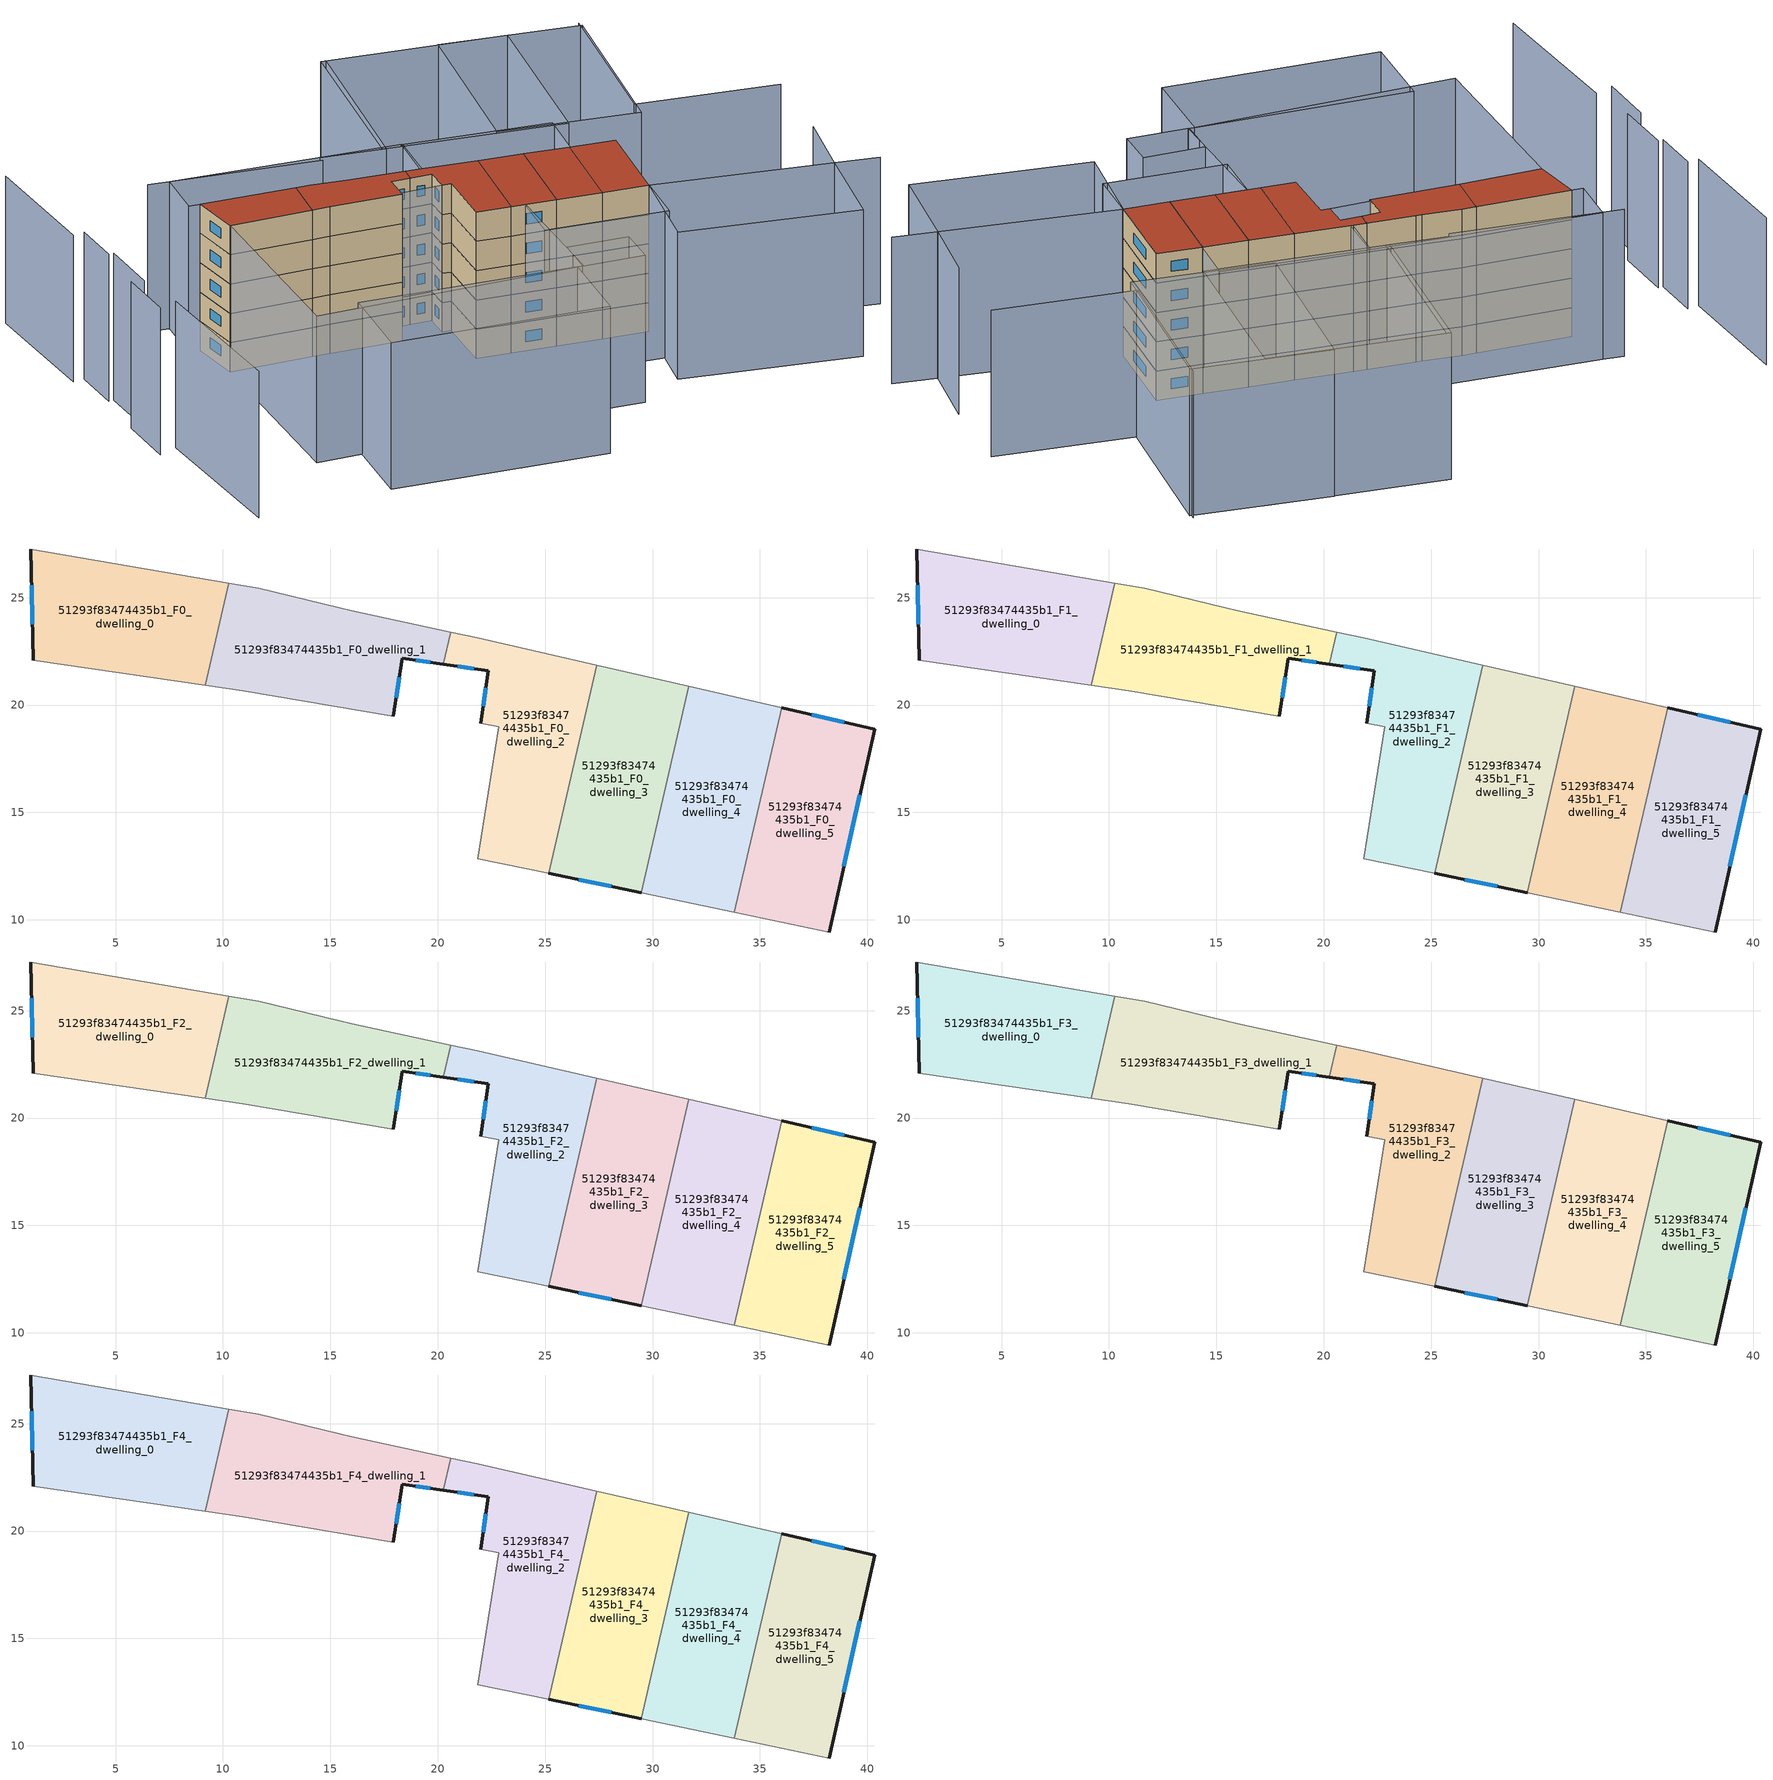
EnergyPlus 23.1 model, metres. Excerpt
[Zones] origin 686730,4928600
51293f83474435b1_F0_dwelling_0
 floor ground (EU_floor_Construction): 10.28,25.68 9.18,20.92 1.16,22.08 1.06,27.26 z0
 wall outside (EU_wall_Construction): 1.06,27.26 1.16,22.08 z0:3
 wall adiabatic (EU_wall_Construction): 1.16,22.08 9.18,20.92 / 10.28,25.68 1.06,27.26 z0:3
 wall to 51293f83474435b1_F0_dwelling_1 (EU_wall_Construction): 9.18,20.92 10.28,25.68 z0:3
 window (EU_Window_Construction): 1.09,25.58 1.13,23.76 z0.97:2.03
51293f83474435b1_F0_dwelling_1
 floor ground (EU_floor_Construction): 20.6,23.4 20.26,21.9 18.36,22.17 17.92,19.47 10.92,20.67 9.18,20.92 10.28,25.68 11.66,25.44 15.41,24.52 15.99,24.39 z0
 wall outside (EU_wall_Construction): 17.92,19.47 18.36,22.17 20.26,21.9 z0:3
 wall adiabatic (EU_wall_Construction): 9.18,20.92 10.92,20.67 17.92,19.47 / 20.6,23.4 15.99,24.39 15.41,24.52 11.66,25.44 10.28,25.68 z0:3
 wall to 51293f83474435b1_F0_dwelling_2 (EU_wall_Construction): 20.26,21.9 20.6,23.4 z0:3
 window (EU_Window_Construction): 18.98,22.09 19.64,21.99 / 18.06,20.35 18.22,21.3 z0.97:2.03
51293f83474435b1_F0_dwelling_2
 floor ground (EU_floor_Construction): 27.4,21.85 25.17,12.16 21.86,12.85 22.85,18.98 22.01,19.15 22.36,21.6 20.26,21.9 20.6,23.4 21.84,23.13 z0
 wall outside (EU_wall_Construction): 20.26,21.9 22.36,21.6 22.01,19.15 z0:3
 wall adiabatic (EU_wall_Construction): 27.4,21.85 21.84,23.13 20.6,23.4 / 22.01,19.15 22.85,18.98 21.86,12.85 25.17,12.16 z0:3
 wall to 51293f83474435b1_F0_dwelling_3 (EU_wall_Construction): 25.17,12.16 27.4,21.85 z0:3
 window (EU_Window_Construction): 22.25,20.81 22.12,19.95 / 20.94,21.81 21.68,21.7 z0.97:2.03
51293f83474435b1_F0_dwelling_3
 floor ground (EU_floor_Construction): 31.69,20.87 29.47,11.26 25.17,12.16 27.4,21.85 z0
 wall outside (EU_wall_Construction): 25.17,12.16 29.47,11.26 z0:3
 wall adiabatic (EU_wall_Construction): 31.69,20.87 27.4,21.85 z0:3
 wall to 51293f83474435b1_F0_dwelling_4 (EU_wall_Construction): 29.47,11.26 31.69,20.87 z0:3
 window (EU_Window_Construction): 26.57,11.87 28.08,11.55 z0.97:2.03
51293f83474435b1_F0_dwelling_4
 floor ground (EU_floor_Construction): 36.01,19.87 33.82,10.36 29.47,11.26 31.69,20.87 z0
 wall adiabatic (EU_wall_Construction): 36.01,19.87 31.69,20.87 / 29.47,11.26 33.82,10.36 z0:3
 wall to 51293f83474435b1_F0_dwelling_5 (EU_wall_Construction): 33.82,10.36 36.01,19.87 z0:3
51293f83474435b1_F0_dwelling_5
 floor ground (EU_floor_Construction): 40.34,18.87 38.23,9.43 33.82,10.36 36.01,19.87 z0
 wall outside (EU_wall_Construction): 38.23,9.43 40.34,18.87 36.01,19.87 z0:3
 wall adiabatic (EU_wall_Construction): 33.82,10.36 38.23,9.43 z0:3
 window (EU_Window_Construction): 38.93,19.2 37.41,19.55 / 38.91,12.49 39.65,15.81 z0.97:2.03
51293f83474435b1_F1_dwelling_0
 floor to 51293f83474435b1_F0_dwelling_0 (EU_floor_Construction): 10.28,25.68 9.18,20.92 1.16,22.08 1.06,27.26 z3
 wall outside (EU_wall_Construction): 1.06,27.26 1.16,22.08 z3:6
 wall adiabatic (EU_wall_Construction): 1.16,22.08 9.18,20.92 / 10.28,25.68 1.06,27.26 z3:6
 wall to 51293f83474435b1_F1_dwelling_1 (EU_wall_Construction): 9.18,20.92 10.28,25.68 z3:6
 window (EU_Window_Construction): 1.09,25.58 1.13,23.76 z3.97:5.03
51293f83474435b1_F1_dwelling_1
 floor to 51293f83474435b1_F0_dwelling_1 (EU_floor_Construction): 20.6,23.4 20.26,21.9 18.36,22.17 17.92,19.47 10.92,20.67 9.18,20.92 10.28,25.68 11.66,25.44 15.41,24.52 15.99,24.39 z3
 wall outside (EU_wall_Construction): 17.92,19.47 18.36,22.17 20.26,21.9 z3:6
 wall adiabatic (EU_wall_Construction): 9.18,20.92 10.92,20.67 17.92,19.47 / 20.6,23.4 15.99,24.39 15.41,24.52 11.66,25.44 10.28,25.68 z3:6
 wall to 51293f83474435b1_F1_dwelling_2 (EU_wall_Construction): 20.26,21.9 20.6,23.4 z3:6
 window (EU_Window_Construction): 18.98,22.09 19.64,21.99 / 18.06,20.35 18.22,21.3 z3.97:5.03
51293f83474435b1_F1_dwelling_2
 floor to 51293f83474435b1_F0_dwelling_2 (EU_floor_Construction): 27.4,21.85 25.17,12.16 21.86,12.85 22.85,18.98 22.01,19.15 22.36,21.6 20.26,21.9 20.6,23.4 21.84,23.13 z3
 wall outside (EU_wall_Construction): 20.26,21.9 22.36,21.6 22.01,19.15 z3:6
 wall adiabatic (EU_wall_Construction): 27.4,21.85 21.84,23.13 20.6,23.4 / 22.01,19.15 22.85,18.98 21.86,12.85 25.17,12.16 z3:6
 wall to 51293f83474435b1_F1_dwelling_3 (EU_wall_Construction): 25.17,12.16 27.4,21.85 z3:6
 window (EU_Window_Construction): 22.25,20.81 22.12,19.95 / 20.94,21.81 21.68,21.7 z3.97:5.03
51293f83474435b1_F1_dwelling_3
 floor to 51293f83474435b1_F0_dwelling_3 (EU_floor_Construction): 31.69,20.87 29.47,11.26 25.17,12.16 27.4,21.85 z3
 wall outside (EU_wall_Construction): 25.17,12.16 29.47,11.26 z3:6
 wall adiabatic (EU_wall_Construction): 31.69,20.87 27.4,21.85 z3:6
 wall to 51293f83474435b1_F1_dwelling_4 (EU_wall_Construction): 29.47,11.26 31.69,20.87 z3:6
 window (EU_Window_Construction): 26.57,11.87 28.08,11.55 z3.97:5.03
51293f83474435b1_F1_dwelling_4
 floor to 51293f83474435b1_F0_dwelling_4 (EU_floor_Construction): 36.01,19.87 33.82,10.36 29.47,11.26 31.69,20.87 z3
 wall adiabatic (EU_wall_Construction): 36.01,19.87 31.69,20.87 / 29.47,11.26 33.82,10.36 z3:6
 wall to 51293f83474435b1_F1_dwelling_5 (EU_wall_Construction): 33.82,10.36 36.01,19.87 z3:6
51293f83474435b1_F1_dwelling_5
 floor to 51293f83474435b1_F0_dwelling_5 (EU_floor_Construction): 40.34,18.87 38.23,9.43 33.82,10.36 36.01,19.87 z3
 wall outside (EU_wall_Construction): 38.23,9.43 40.34,18.87 36.01,19.87 z3:6
 wall adiabatic (EU_wall_Construction): 33.82,10.36 38.23,9.43 z3:6
 window (EU_Window_Construction): 38.93,19.2 37.41,19.55 / 38.91,12.49 39.65,15.81 z3.97:5.03
51293f83474435b1_F2_dwelling_0
 floor to 51293f83474435b1_F1_dwelling_0 (EU_floor_Construction): 10.28,25.68 9.18,20.92 1.16,22.08 1.06,27.26 z6
 wall outside (EU_wall_Construction): 1.06,27.26 1.16,22.08 z6:9
 wall adiabatic (EU_wall_Construction): 1.16,22.08 9.18,20.92 / 10.28,25.68 1.06,27.26 z6:9
 wall to 51293f83474435b1_F2_dwelling_1 (EU_wall_Construction): 9.18,20.92 10.28,25.68 z6:9
 window (EU_Window_Construction): 1.09,25.58 1.13,23.76 z6.97:8.03
51293f83474435b1_F2_dwelling_1
 floor to 51293f83474435b1_F1_dwelling_1 (EU_floor_Construction): 20.6,23.4 20.26,21.9 18.36,22.17 17.92,19.47 10.92,20.67 9.18,20.92 10.28,25.68 11.66,25.44 15.41,24.52 15.99,24.39 z6
 wall outside (EU_wall_Construction): 17.92,19.47 18.36,22.17 20.26,21.9 z6:9
 wall adiabatic (EU_wall_Construction): 9.18,20.92 10.92,20.67 17.92,19.47 / 20.6,23.4 15.99,24.39 15.41,24.52 11.66,25.44 10.28,25.68 z6:9
 wall to 51293f83474435b1_F2_dwelling_2 (EU_wall_Construction): 20.26,21.9 20.6,23.4 z6:9
 window (EU_Window_Construction): 18.98,22.09 19.64,21.99 / 18.06,20.35 18.22,21.3 z6.97:8.03
51293f83474435b1_F2_dwelling_2
 floor to 51293f83474435b1_F1_dwelling_2 (EU_floor_Construction): 27.4,21.85 25.17,12.16 21.86,12.85 22.85,18.98 22.01,19.15 22.36,21.6 20.26,21.9 20.6,23.4 21.84,23.13 z6
 wall outside (EU_wall_Construction): 20.26,21.9 22.36,21.6 22.01,19.15 z6:9
 wall adiabatic (EU_wall_Construction): 27.4,21.85 21.84,23.13 20.6,23.4 / 22.01,19.15 22.85,18.98 21.86,12.85 25.17,12.16 z6:9
 wall to 51293f83474435b1_F2_dwelling_3 (EU_wall_Construction): 25.17,12.16 27.4,21.85 z6:9
 window (EU_Window_Construction): 22.25,20.81 22.12,19.95 / 20.94,21.81 21.68,21.7 z6.97:8.03
51293f83474435b1_F2_dwelling_3
 floor to 51293f83474435b1_F1_dwelling_3 (EU_floor_Construction): 31.69,20.87 29.47,11.26 25.17,12.16 27.4,21.85 z6
 wall outside (EU_wall_Construction): 25.17,12.16 29.47,11.26 z6:9
 wall adiabatic (EU_wall_Construction): 31.69,20.87 27.4,21.85 z6:9
 wall to 51293f83474435b1_F2_dwelling_4 (EU_wall_Construction): 29.47,11.26 31.69,20.87 z6:9
 window (EU_Window_Construction): 26.57,11.87 28.08,11.55 z6.97:8.03
51293f83474435b1_F2_dwelling_4
 floor to 51293f83474435b1_F1_dwelling_4 (EU_floor_Construction): 36.01,19.87 33.82,10.36 29.47,11.26 31.69,20.87 z6
 wall adiabatic (EU_wall_Construction): 36.01,19.87 31.69,20.87 / 29.47,11.26 33.82,10.36 z6:9
 wall to 51293f83474435b1_F2_dwelling_5 (EU_wall_Construction): 33.82,10.36 36.01,19.87 z6:9
51293f83474435b1_F2_dwelling_5
 floor to 51293f83474435b1_F1_dwelling_5 (EU_floor_Construction): 40.34,18.87 38.23,9.43 33.82,10.36 36.01,19.87 z6
 wall outside (EU_wall_Construction): 38.23,9.43 40.34,18.87 36.01,19.87 z6:9
 wall adiabatic (EU_wall_Construction): 33.82,10.36 38.23,9.43 z6:9
 window (EU_Window_Construction): 38.93,19.2 37.41,19.55 / 38.91,12.49 39.65,15.81 z6.97:8.03
51293f83474435b1_F3_dwelling_0
 floor to 51293f83474435b1_F2_dwelling_0 (EU_floor_Construction): 10.28,25.68 9.18,20.92 1.16,22.08 1.06,27.26 z9
 wall outside (EU_wall_Construction): 1.06,27.26 1.16,22.08 z9:12
 wall adiabatic (EU_wall_Construction): 1.16,22.08 9.18,20.92 / 10.28,25.68 1.06,27.26 z9:12
 wall to 51293f83474435b1_F3_dwelling_1 (EU_wall_Construction): 9.18,20.92 10.28,25.68 z9:12
 window (EU_Window_Construction): 1.09,25.58 1.13,23.76 z9.97:11.03
51293f83474435b1_F3_dwelling_1
 floor to 51293f83474435b1_F2_dwelling_1 (EU_floor_Construction): 20.6,23.4 20.26,21.9 18.36,22.17 17.92,19.47 10.92,20.67 9.18,20.92 10.28,25.68 11.66,25.44 15.41,24.52 15.99,24.39 z9
 wall outside (EU_wall_Construction): 17.92,19.47 18.36,22.17 20.26,21.9 z9:12
 wall adiabatic (EU_wall_Construction): 9.18,20.92 10.92,20.67 17.92,19.47 / 20.6,23.4 15.99,24.39 15.41,24.52 11.66,25.44 10.28,25.68 z9:12
 wall to 51293f83474435b1_F3_dwelling_2 (EU_wall_Construction): 20.26,21.9 20.6,23.4 z9:12
 window (EU_Window_Construction): 18.98,22.09 19.64,21.99 / 18.06,20.35 18.22,21.3 z9.97:11.03
51293f83474435b1_F3_dwelling_2
 floor to 51293f83474435b1_F2_dwelling_2 (EU_floor_Construction): 27.4,21.85 25.17,12.16 21.86,12.85 22.85,18.98 22.01,19.15 22.36,21.6 20.26,21.9 20.6,23.4 21.84,23.13 z9
 wall outside (EU_wall_Construction): 20.26,21.9 22.36,21.6 22.01,19.15 z9:12
 wall adiabatic (EU_wall_Construction): 27.4,21.85 21.84,23.13 20.6,23.4 / 22.01,19.15 22.85,18.98 21.86,12.85 25.17,12.16 z9:12
 wall to 51293f83474435b1_F3_dwelling_3 (EU_wall_Construction): 25.17,12.16 27.4,21.85 z9:12
 window (EU_Window_Construction): 22.25,20.81 22.12,19.95 / 20.94,21.81 21.68,21.7 z9.97:11.03
51293f83474435b1_F3_dwelling_3
 floor to 51293f83474435b1_F2_dwelling_3 (EU_floor_Construction): 31.69,20.87 29.47,11.26 25.17,12.16 27.4,21.85 z9
 wall outside (EU_wall_Construction): 25.17,12.16 29.47,11.26 z9:12
 wall adiabatic (EU_wall_Construction): 31.69,20.87 27.4,21.85 z9:12
 wall to 51293f83474435b1_F3_dwelling_4 (EU_wall_Construction): 29.47,11.26 31.69,20.87 z9:12
 window (EU_Window_Construction): 26.57,11.87 28.08,11.55 z9.97:11.03
51293f83474435b1_F3_dwelling_4
 floor to 51293f83474435b1_F2_dwelling_4 (EU_floor_Construction): 36.01,19.87 33.82,10.36 29.47,11.26 31.69,20.87 z9
 wall adiabatic (EU_wall_Construction): 36.01,19.87 31.69,20.87 / 29.47,11.26 33.82,10.36 z9:12
 wall to 51293f83474435b1_F3_dwelling_5 (EU_wall_Construction): 33.82,10.36 36.01,19.87 z9:12
51293f83474435b1_F3_dwelling_5
 floor to 51293f83474435b1_F2_dwelling_5 (EU_floor_Construction): 40.34,18.87 38.23,9.43 33.82,10.36 36.01,19.87 z9
 wall outside (EU_wall_Construction): 38.23,9.43 40.34,18.87 36.01,19.87 z9:12
 wall adiabatic (EU_wall_Construction): 33.82,10.36 38.23,9.43 z9:12
 window (EU_Window_Construction): 38.93,19.2 37.41,19.55 / 38.91,12.49 39.65,15.81 z9.97:11.03
51293f83474435b1_F4_dwelling_0
 floor to 51293f83474435b1_F3_dwelling_0 (EU_floor_Construction): 10.28,25.68 9.18,20.92 1.16,22.08 1.06,27.26 z12
 wall outside (EU_wall_Construction): 1.06,27.26 1.16,22.08 z12:15
 wall adiabatic (EU_wall_Construction): 1.16,22.08 9.18,20.92 / 10.28,25.68 1.06,27.26 z12:15
 wall to 51293f83474435b1_F4_dwelling_1 (EU_wall_Construction): 9.18,20.92 10.28,25.68 z12:15
 window (EU_Window_Construction): 1.09,25.58 1.13,23.76 z12.97:14.03
 roof outside (EU_roof_Construction): 9.18,20.92 10.28,25.68 1.06,27.26 1.16,22.08 z15
51293f83474435b1_F4_dwelling_1
 floor to 51293f83474435b1_F3_dwelling_1 (EU_floor_Construction): 20.6,23.4 20.26,21.9 18.36,22.17 17.92,19.47 10.92,20.67 9.18,20.92 10.28,25.68 11.66,25.44 15.41,24.52 15.99,24.39 z12
 wall outside (EU_wall_Construction): 17.92,19.47 18.36,22.17 20.26,21.9 z12:15
 wall adiabatic (EU_wall_Construction): 9.18,20.92 10.92,20.67 17.92,19.47 / 20.6,23.4 15.99,24.39 15.41,24.52 11.66,25.44 10.28,25.68 z12:15
 wall to 51293f83474435b1_F4_dwelling_2 (EU_wall_Construction): 20.26,21.9 20.6,23.4 z12:15
 window (EU_Window_Construction): 18.98,22.09 19.64,21.99 / 18.06,20.35 18.22,21.3 z12.97:14.03
 roof outside (EU_roof_Construction): 20.26,21.9 20.6,23.4 15.99,24.39 15.41,24.52 11.66,25.44 10.28,25.68 9.18,20.92 10.92,20.67 17.92,19.47 18.36,22.17 z15
51293f83474435b1_F4_dwelling_2
 floor to 51293f83474435b1_F3_dwelling_2 (EU_floor_Construction): 27.4,21.85 25.17,12.16 21.86,12.85 22.85,18.98 22.01,19.15 22.36,21.6 20.26,21.9 20.6,23.4 21.84,23.13 z12
 wall outside (EU_wall_Construction): 20.26,21.9 22.36,21.6 22.01,19.15 z12:15
 wall adiabatic (EU_wall_Construction): 27.4,21.85 21.84,23.13 20.6,23.4 / 22.01,19.15 22.85,18.98 21.86,12.85 25.17,12.16 z12:15
 wall to 51293f83474435b1_F4_dwelling_3 (EU_wall_Construction): 25.17,12.16 27.4,21.85 z12:15
 window (EU_Window_Construction): 22.25,20.81 22.12,19.95 / 20.94,21.81 21.68,21.7 z12.97:14.03
 roof outside (EU_roof_Construction): 25.17,12.16 27.4,21.85 21.84,23.13 20.6,23.4 20.26,21.9 22.36,21.6 22.01,19.15 22.85,18.98 21.86,12.85 z15
51293f83474435b1_F4_dwelling_3
 floor to 51293f83474435b1_F3_dwelling_3 (EU_floor_Construction): 31.69,20.87 29.47,11.26 25.17,12.16 27.4,21.85 z12
 wall outside (EU_wall_Construction): 25.17,12.16 29.47,11.26 z12:15
 wall adiabatic (EU_wall_Construction): 31.69,20.87 27.4,21.85 z12:15
 wall to 51293f83474435b1_F4_dwelling_4 (EU_wall_Construction): 29.47,11.26 31.69,20.87 z12:15
 window (EU_Window_Construction): 26.57,11.87 28.08,11.55 z12.97:14.03
 roof outside (EU_roof_Construction): 29.47,11.26 31.69,20.87 27.4,21.85 25.17,12.16 z15
51293f83474435b1_F4_dwelling_4
 floor to 51293f83474435b1_F3_dwelling_4 (EU_floor_Construction): 36.01,19.87 33.82,10.36 29.47,11.26 31.69,20.87 z12
 wall adiabatic (EU_wall_Construction): 36.01,19.87 31.69,20.87 / 29.47,11.26 33.82,10.36 z12:15
 wall to 51293f83474435b1_F4_dwelling_5 (EU_wall_Construction): 33.82,10.36 36.01,19.87 z12:15
 roof outside (EU_roof_Construction): 33.82,10.36 36.01,19.87 31.69,20.87 29.47,11.26 z15
51293f83474435b1_F4_dwelling_5
 floor to 51293f83474435b1_F3_dwelling_5 (EU_floor_Construction): 40.34,18.87 38.23,9.43 33.82,10.36 36.01,19.87 z12
 wall outside (EU_wall_Construction): 38.23,9.43 40.34,18.87 36.01,19.87 z12:15
 wall adiabatic (EU_wall_Construction): 33.82,10.36 38.23,9.43 z12:15
 window (EU_Window_Construction): 38.93,19.2 37.41,19.55 / 38.91,12.49 39.65,15.81 z12.97:14.03
 roof outside (EU_roof_Construction): 38.23,9.43 40.34,18.87 36.01,19.87 33.82,10.36 z15
shading: -12.53,16.94 -13.02,10.94 / -10.93,22.71 -11.41,16.5 / -11.03,27.78 -11.42,22.74 / -11.25,41.3 -12.19,27.78 / 15.28,29.16 -1.04,33.14 / 59.25,20.99 45.64,24.38 / 45.64,24.38 49.84,41.23 / 26.03,46.51 21.48,28.22 / 21.48,28.22 15.33,29.75 / -11.1,11.37 -11.99,-4.85 / 59.3,3.45 55.16,4.66 / 1.16,22.08 27.44,18.39 / 27.44,18.39 24.62,-1.6 / 24.62,-1.6 -1.65,2.09 / -1.65,2.09 1.16,22.08 / 22.16,23.07 -0.07,27.49 / -0.07,27.49 0.96,32.67 / 0.96,32.67 23.19,28.25 / 23.19,28.25 22.16,23.07 / 37.26,25.01 36.1,19.84 / 36.1,19.84 21.92,23.04 / 21.92,23.04 23.09,28.21 / 23.09,28.21 37.26,25.01 / 49.9,40.71 45.34,22.64 / 45.34,22.64 31.97,26.02 / 31.97,26.02 36.52,44.09 / 36.52,44.09 49.9,40.71 / 25.56,46.63 42.95,42.4 / 42.95,42.4 38.5,24.08 / 38.5,24.08 21.11,28.31 / 21.11,28.31 25.56,46.63 / 3.02,2.46 24.02,-1.5 / 24.02,-1.5 22.41,-10.03 / 22.41,-10.03 1.42,-6.08 / 1.42,-6.08 3.02,2.46 / 25.24,2.39 31.24,1.34 / 31.24,1.34 30.53,-2.7 / 30.53,-2.7 24.53,-1.64 / 24.53,-1.64 25.24,2.39 / 38.23,9.43 55.16,4.66 / 55.16,4.66 52.44,-4.97 / 52.44,-4.97 35.52,-0.2 / 35.52,-0.2 38.23,9.43 / 55.16,4.66 57.29,11.98 / 25.33,6.45 26.46,11.89 / 26.46,11.89 38.25,9.44 / 38.25,9.44 37.12,4 / 37.12,4 25.33,6.45 z0:15
[Building]
EU S2 Campaign: North Axis=0; Terrain=City; Solar Distribution=FullExterior
[Site:Location]
Bologna: Latitude=44.5; Longitude=11.25; Time Zone=1; Elevation=37
[SizingPeriod:WeatherFileDays]
AnnualSizingPeriod: Begin Month=1; Begin Day of Month=1; End Month=12; End Day of Month=31; Day of Week for Start Day=Monday; Use Weather File Daylight Saving Period=No; Use Weather File Rain and Snow Indicators=No
[MATERIAL]
EU_InternalMass_Material: Roughness=MediumRough; Thickness=0.1; Conductivity=1; Density=1800; Specific Heat=900; Thermal Absorptance=0.9; Solar Absorptance=0.7; Visible Absorptance=0.7
[MATERIAL:NOMASS] Roughness=MediumRough; Thermal Absorptance=0.9; Solar Absorptance=0.7; Visible Absorptance=0.7
Name | Thermal Resistance
EU_wall_NoMass | 0.779417
EU_roof_NoMass | 0.435466
EU_floor_NoMass | 0.588222
[WINDOWMATERIAL:SIMPLEGLAZINGSYSTEM]
EU_Window_SimpleGlazing: UFactor=5.16242; Solar Heat Gain Coefficient=0.85; Visible Transmittance=0.85
[CONSTRUCTION]
EU_wall_Construction: EU_wall_NoMass
EU_roof_Construction: EU_roof_NoMass
EU_floor_Construction: EU_floor_NoMass
EU_InternalMass_Construction: EU_InternalMass_Material
EU_Window_Construction: EU_Window_SimpleGlazing
[ZONE] Type=1; Multiplier=1; Ceiling Height=autocalculate; Floor Area=autocalculate; Part of Total Floor Area=Yes
Name | Volume
51293f83474435b1_F0_dwelling_0 | 130.513
51293f83474435b1_F1_dwelling_0; 51293f83474435b1_F2_dwelling_0; 51293f83474435b1_F3_dwelling_0; 51293f83474435b1_F4_dwelling_0 | 130.514
51293f83474435b1_F0_dwelling_1; 51293f83474435b1_F1_dwelling_1; 51293f83474435b1_F2_dwelling_1; 51293f83474435b1_F3_dwelling_1; 51293f83474435b1_F4_dwelling_1; 51293f83474435b1_F1_dwelling_5; 51293f83474435b1_F2_dwelling_5; 51293f83474435b1_F3_dwelling_5; 51293f83474435b1_F4_dwelling_5 | 130.512
51293f83474435b1_F0_dwelling_2; 51293f83474435b1_F1_dwelling_2; 51293f83474435b1_F2_dwelling_2; 51293f83474435b1_F3_dwelling_2; 51293f83474435b1_F4_dwelling_2 | 130.505
51293f83474435b1_F0_dwelling_3; 51293f83474435b1_F1_dwelling_3; 51293f83474435b1_F2_dwelling_3; 51293f83474435b1_F3_dwelling_3; 51293f83474435b1_F4_dwelling_3 | 130.53
51293f83474435b1_F0_dwelling_4; 51293f83474435b1_F1_dwelling_4; 51293f83474435b1_F2_dwelling_4; 51293f83474435b1_F3_dwelling_4; 51293f83474435b1_F4_dwelling_4 | 130.518
51293f83474435b1_F0_dwelling_5 | 130.511
[INTERNALMASS] Construction=EU_InternalMass_Construction
Name | Zone or ZoneList | Surface Area
51293f83474435b1_F0_dwelling_0_EU_InternalMass | 51293f83474435b1_F0_dwelling_0 | 43.5047
51293f83474435b1_F0_dwelling_1_EU_InternalMass | 51293f83474435b1_F0_dwelling_1 | 43.5037
51293f83474435b1_F0_dwelling_2_EU_InternalMass | 51293f83474435b1_F0_dwelling_2 | 43.5019
51293f83474435b1_F0_dwelling_3_EU_InternalMass | 51293f83474435b1_F0_dwelling_3 | 43.51
51293f83474435b1_F0_dwelling_4_EU_InternalMass | 51293f83474435b1_F0_dwelling_4 | 43.506
51293f83474435b1_F0_dwelling_5_EU_InternalMass | 51293f83474435b1_F0_dwelling_5 | 43.5038
51293f83474435b1_F1_dwelling_0_EU_InternalMass | 51293f83474435b1_F1_dwelling_0 | 43.5047
51293f83474435b1_F1_dwelling_1_EU_InternalMass | 51293f83474435b1_F1_dwelling_1 | 43.5037
51293f83474435b1_F1_dwelling_2_EU_InternalMass | 51293f83474435b1_F1_dwelling_2 | 43.5019
51293f83474435b1_F1_dwelling_3_EU_InternalMass | 51293f83474435b1_F1_dwelling_3 | 43.51
51293f83474435b1_F1_dwelling_4_EU_InternalMass | 51293f83474435b1_F1_dwelling_4 | 43.506
51293f83474435b1_F1_dwelling_5_EU_InternalMass | 51293f83474435b1_F1_dwelling_5 | 43.5038
51293f83474435b1_F2_dwelling_0_EU_InternalMass | 51293f83474435b1_F2_dwelling_0 | 43.5047
51293f83474435b1_F2_dwelling_1_EU_InternalMass | 51293f83474435b1_F2_dwelling_1 | 43.5037
51293f83474435b1_F2_dwelling_2_EU_InternalMass | 51293f83474435b1_F2_dwelling_2 | 43.5019
51293f83474435b1_F2_dwelling_3_EU_InternalMass | 51293f83474435b1_F2_dwelling_3 | 43.51
51293f83474435b1_F2_dwelling_4_EU_InternalMass | 51293f83474435b1_F2_dwelling_4 | 43.506
51293f83474435b1_F2_dwelling_5_EU_InternalMass | 51293f83474435b1_F2_dwelling_5 | 43.5038
51293f83474435b1_F3_dwelling_0_EU_InternalMass | 51293f83474435b1_F3_dwelling_0 | 43.5047
51293f83474435b1_F3_dwelling_1_EU_InternalMass | 51293f83474435b1_F3_dwelling_1 | 43.5037
51293f83474435b1_F3_dwelling_2_EU_InternalMass | 51293f83474435b1_F3_dwelling_2 | 43.5019
51293f83474435b1_F3_dwelling_3_EU_InternalMass | 51293f83474435b1_F3_dwelling_3 | 43.51
51293f83474435b1_F3_dwelling_4_EU_InternalMass | 51293f83474435b1_F3_dwelling_4 | 43.506
51293f83474435b1_F3_dwelling_5_EU_InternalMass | 51293f83474435b1_F3_dwelling_5 | 43.5038
51293f83474435b1_F4_dwelling_0_EU_InternalMass | 51293f83474435b1_F4_dwelling_0 | 43.5047
51293f83474435b1_F4_dwelling_1_EU_InternalMass | 51293f83474435b1_F4_dwelling_1 | 43.5037
51293f83474435b1_F4_dwelling_2_EU_InternalMass | 51293f83474435b1_F4_dwelling_2 | 43.5019
51293f83474435b1_F4_dwelling_3_EU_InternalMass | 51293f83474435b1_F4_dwelling_3 | 43.51
51293f83474435b1_F4_dwelling_4_EU_InternalMass | 51293f83474435b1_F4_dwelling_4 | 43.506
51293f83474435b1_F4_dwelling_5_EU_InternalMass | 51293f83474435b1_F4_dwelling_5 | 43.5038
[OTHEREQUIPMENT] Fuel Type=Electricity; Design Level Calculation Method=Watts/Area; Power per Zone Floor Area=1; Fraction Latent=0; Fraction Radiant=0; Fraction Lost=0; Carbon Dioxide Generation Rate=0; EndUse Subcategory=EU_Step8_InternalGains
Name | Zone or ZoneList or Space or SpaceList | Schedule
EU_Step8_InternalGain_51293f83474435b1_F0_dwelling_0_f000 | 51293f83474435b1_F0_dwelling_0 | EU_Step8_GainSchedule_51293f83474435b1_F0_dwelling_0_f000
EU_Step8_InternalGain_51293f83474435b1_F0_dwelling_1_f000 | 51293f83474435b1_F0_dwelling_1 | EU_Step8_GainSchedule_51293f83474435b1_F0_dwelling_1_f000
EU_Step8_InternalGain_51293f83474435b1_F0_dwelling_2_f000 | 51293f83474435b1_F0_dwelling_2 | EU_Step8_GainSchedule_51293f83474435b1_F0_dwelling_2_f000
EU_Step8_InternalGain_51293f83474435b1_F0_dwelling_3_f000 | 51293f83474435b1_F0_dwelling_3 | EU_Step8_GainSchedule_51293f83474435b1_F0_dwelling_3_f000
EU_Step8_InternalGain_51293f83474435b1_F0_dwelling_4_f000 | 51293f83474435b1_F0_dwelling_4 | EU_Step8_GainSchedule_51293f83474435b1_F0_dwelling_4_f000
EU_Step8_InternalGain_51293f83474435b1_F0_dwelling_5_f000 | 51293f83474435b1_F0_dwelling_5 | EU_Step8_GainSchedule_51293f83474435b1_F0_dwelling_5_f000
EU_Step8_InternalGain_51293f83474435b1_F1_dwelling_0_f000 | 51293f83474435b1_F1_dwelling_0 | EU_Step8_GainSchedule_51293f83474435b1_F1_dwelling_0_f000
EU_Step8_InternalGain_51293f83474435b1_F1_dwelling_1_f000 | 51293f83474435b1_F1_dwelling_1 | EU_Step8_GainSchedule_51293f83474435b1_F1_dwelling_1_f000
EU_Step8_InternalGain_51293f83474435b1_F1_dwelling_2_f000 | 51293f83474435b1_F1_dwelling_2 | EU_Step8_GainSchedule_51293f83474435b1_F1_dwelling_2_f000
EU_Step8_InternalGain_51293f83474435b1_F1_dwelling_3_f000 | 51293f83474435b1_F1_dwelling_3 | EU_Step8_GainSchedule_51293f83474435b1_F1_dwelling_3_f000
EU_Step8_InternalGain_51293f83474435b1_F1_dwelling_4_f000 | 51293f83474435b1_F1_dwelling_4 | EU_Step8_GainSchedule_51293f83474435b1_F1_dwelling_4_f000
EU_Step8_InternalGain_51293f83474435b1_F1_dwelling_5_f000 | 51293f83474435b1_F1_dwelling_5 | EU_Step8_GainSchedule_51293f83474435b1_F1_dwelling_5_f000
EU_Step8_InternalGain_51293f83474435b1_F2_dwelling_0_f000 | 51293f83474435b1_F2_dwelling_0 | EU_Step8_GainSchedule_51293f83474435b1_F2_dwelling_0_f000
EU_Step8_InternalGain_51293f83474435b1_F2_dwelling_1_f000 | 51293f83474435b1_F2_dwelling_1 | EU_Step8_GainSchedule_51293f83474435b1_F2_dwelling_1_f000
EU_Step8_InternalGain_51293f83474435b1_F2_dwelling_2_f000 | 51293f83474435b1_F2_dwelling_2 | EU_Step8_GainSchedule_51293f83474435b1_F2_dwelling_2_f000
EU_Step8_InternalGain_51293f83474435b1_F2_dwelling_3_f000 | 51293f83474435b1_F2_dwelling_3 | EU_Step8_GainSchedule_51293f83474435b1_F2_dwelling_3_f000
EU_Step8_InternalGain_51293f83474435b1_F2_dwelling_4_f000 | 51293f83474435b1_F2_dwelling_4 | EU_Step8_GainSchedule_51293f83474435b1_F2_dwelling_4_f000
EU_Step8_InternalGain_51293f83474435b1_F2_dwelling_5_f000 | 51293f83474435b1_F2_dwelling_5 | EU_Step8_GainSchedule_51293f83474435b1_F2_dwelling_5_f000
EU_Step8_InternalGain_51293f83474435b1_F3_dwelling_0_f000 | 51293f83474435b1_F3_dwelling_0 | EU_Step8_GainSchedule_51293f83474435b1_F3_dwelling_0_f000
EU_Step8_InternalGain_51293f83474435b1_F3_dwelling_1_f000 | 51293f83474435b1_F3_dwelling_1 | EU_Step8_GainSchedule_51293f83474435b1_F3_dwelling_1_f000
EU_Step8_InternalGain_51293f83474435b1_F3_dwelling_2_f000 | 51293f83474435b1_F3_dwelling_2 | EU_Step8_GainSchedule_51293f83474435b1_F3_dwelling_2_f000
EU_Step8_InternalGain_51293f83474435b1_F3_dwelling_3_f000 | 51293f83474435b1_F3_dwelling_3 | EU_Step8_GainSchedule_51293f83474435b1_F3_dwelling_3_f000
EU_Step8_InternalGain_51293f83474435b1_F3_dwelling_4_f000 | 51293f83474435b1_F3_dwelling_4 | EU_Step8_GainSchedule_51293f83474435b1_F3_dwelling_4_f000
EU_Step8_InternalGain_51293f83474435b1_F3_dwelling_5_f000 | 51293f83474435b1_F3_dwelling_5 | EU_Step8_GainSchedule_51293f83474435b1_F3_dwelling_5_f000
EU_Step8_InternalGain_51293f83474435b1_F4_dwelling_0_f000 | 51293f83474435b1_F4_dwelling_0 | EU_Step8_GainSchedule_51293f83474435b1_F4_dwelling_0_f000
EU_Step8_InternalGain_51293f83474435b1_F4_dwelling_1_f000 | 51293f83474435b1_F4_dwelling_1 | EU_Step8_GainSchedule_51293f83474435b1_F4_dwelling_1_f000
EU_Step8_InternalGain_51293f83474435b1_F4_dwelling_2_f000 | 51293f83474435b1_F4_dwelling_2 | EU_Step8_GainSchedule_51293f83474435b1_F4_dwelling_2_f000
EU_Step8_InternalGain_51293f83474435b1_F4_dwelling_3_f000 | 51293f83474435b1_F4_dwelling_3 | EU_Step8_GainSchedule_51293f83474435b1_F4_dwelling_3_f000
EU_Step8_InternalGain_51293f83474435b1_F4_dwelling_4_f000 | 51293f83474435b1_F4_dwelling_4 | EU_Step8_GainSchedule_51293f83474435b1_F4_dwelling_4_f000
EU_Step8_InternalGain_51293f83474435b1_F4_dwelling_5_f000 | 51293f83474435b1_F4_dwelling_5 | EU_Step8_GainSchedule_51293f83474435b1_F4_dwelling_5_f000
[ZONEVENTILATION:DESIGNFLOWRATE] Schedule=EU_AlwaysOn; Design Flow Rate Calculation Method=AirChanges/Hour; Air Changes per Hour=0.712058; Ventilation Type=Natural; Fan Pressure Rise=0; Fan Total Efficiency=1; Constant Term Coefficient=1; Temperature Term Coefficient=0; Velocity Term Coefficient=0; Velocity Squared Term Coefficient=0; Minimum Indoor Temperature=-100; Maximum Indoor Temperature=100; Delta Temperature=-100; Minimum Outdoor Temperature=-100; Maximum Outdoor Temperature=100; Maximum Wind Speed=40
Name | Zone or ZoneList or Space or SpaceList
EU_ConstantAir_51293f83474435b1_F0_dwelling_0 | 51293f83474435b1_F0_dwelling_0
EU_ConstantAir_51293f83474435b1_F0_dwelling_1 | 51293f83474435b1_F0_dwelling_1
EU_ConstantAir_51293f83474435b1_F0_dwelling_2 | 51293f83474435b1_F0_dwelling_2
EU_ConstantAir_51293f83474435b1_F0_dwelling_3 | 51293f83474435b1_F0_dwelling_3
EU_ConstantAir_51293f83474435b1_F0_dwelling_4 | 51293f83474435b1_F0_dwelling_4
EU_ConstantAir_51293f83474435b1_F0_dwelling_5 | 51293f83474435b1_F0_dwelling_5
EU_ConstantAir_51293f83474435b1_F1_dwelling_0 | 51293f83474435b1_F1_dwelling_0
EU_ConstantAir_51293f83474435b1_F1_dwelling_1 | 51293f83474435b1_F1_dwelling_1
EU_ConstantAir_51293f83474435b1_F1_dwelling_2 | 51293f83474435b1_F1_dwelling_2
EU_ConstantAir_51293f83474435b1_F1_dwelling_3 | 51293f83474435b1_F1_dwelling_3
EU_ConstantAir_51293f83474435b1_F1_dwelling_4 | 51293f83474435b1_F1_dwelling_4
EU_ConstantAir_51293f83474435b1_F1_dwelling_5 | 51293f83474435b1_F1_dwelling_5
EU_ConstantAir_51293f83474435b1_F2_dwelling_0 | 51293f83474435b1_F2_dwelling_0
EU_ConstantAir_51293f83474435b1_F2_dwelling_1 | 51293f83474435b1_F2_dwelling_1
EU_ConstantAir_51293f83474435b1_F2_dwelling_2 | 51293f83474435b1_F2_dwelling_2
EU_ConstantAir_51293f83474435b1_F2_dwelling_3 | 51293f83474435b1_F2_dwelling_3
EU_ConstantAir_51293f83474435b1_F2_dwelling_4 | 51293f83474435b1_F2_dwelling_4
EU_ConstantAir_51293f83474435b1_F2_dwelling_5 | 51293f83474435b1_F2_dwelling_5
EU_ConstantAir_51293f83474435b1_F3_dwelling_0 | 51293f83474435b1_F3_dwelling_0
EU_ConstantAir_51293f83474435b1_F3_dwelling_1 | 51293f83474435b1_F3_dwelling_1
EU_ConstantAir_51293f83474435b1_F3_dwelling_2 | 51293f83474435b1_F3_dwelling_2
EU_ConstantAir_51293f83474435b1_F3_dwelling_3 | 51293f83474435b1_F3_dwelling_3
EU_ConstantAir_51293f83474435b1_F3_dwelling_4 | 51293f83474435b1_F3_dwelling_4
EU_ConstantAir_51293f83474435b1_F3_dwelling_5 | 51293f83474435b1_F3_dwelling_5
EU_ConstantAir_51293f83474435b1_F4_dwelling_0 | 51293f83474435b1_F4_dwelling_0
EU_ConstantAir_51293f83474435b1_F4_dwelling_1 | 51293f83474435b1_F4_dwelling_1
EU_ConstantAir_51293f83474435b1_F4_dwelling_2 | 51293f83474435b1_F4_dwelling_2
EU_ConstantAir_51293f83474435b1_F4_dwelling_3 | 51293f83474435b1_F4_dwelling_3
EU_ConstantAir_51293f83474435b1_F4_dwelling_4 | 51293f83474435b1_F4_dwelling_4
EU_ConstantAir_51293f83474435b1_F4_dwelling_5 | 51293f83474435b1_F4_dwelling_5
[HVACTEMPLATE:THERMOSTAT] Constant Heating Setpoint=20; Constant Cooling Setpoint=50
EU_HeatOnly_51293f83474435b1_F0_dwelling_0; EU_HeatOnly_51293f83474435b1_F0_dwelling_1; EU_HeatOnly_51293f83474435b1_F0_dwelling_2; EU_HeatOnly_51293f83474435b1_F0_dwelling_3; EU_HeatOnly_51293f83474435b1_F0_dwelling_4; EU_HeatOnly_51293f83474435b1_F0_dwelling_5; EU_HeatOnly_51293f83474435b1_F1_dwelling_0; EU_HeatOnly_51293f83474435b1_F1_dwelling_1; EU_HeatOnly_51293f83474435b1_F1_dwelling_2; EU_HeatOnly_51293f83474435b1_F1_dwelling_3; EU_HeatOnly_51293f83474435b1_F1_dwelling_4; EU_HeatOnly_51293f83474435b1_F1_dwelling_5; EU_HeatOnly_51293f83474435b1_F2_dwelling_0; EU_HeatOnly_51293f83474435b1_F2_dwelling_1; EU_HeatOnly_51293f83474435b1_F2_dwelling_2; EU_HeatOnly_51293f83474435b1_F2_dwelling_3; EU_HeatOnly_51293f83474435b1_F2_dwelling_4; EU_HeatOnly_51293f83474435b1_F2_dwelling_5; EU_HeatOnly_51293f83474435b1_F3_dwelling_0; EU_HeatOnly_51293f83474435b1_F3_dwelling_1; EU_HeatOnly_51293f83474435b1_F3_dwelling_2; EU_HeatOnly_51293f83474435b1_F3_dwelling_3; EU_HeatOnly_51293f83474435b1_F3_dwelling_4; EU_HeatOnly_51293f83474435b1_F3_dwelling_5; EU_HeatOnly_51293f83474435b1_F4_dwelling_0; EU_HeatOnly_51293f83474435b1_F4_dwelling_1; EU_HeatOnly_51293f83474435b1_F4_dwelling_2; EU_HeatOnly_51293f83474435b1_F4_dwelling_3; EU_HeatOnly_51293f83474435b1_F4_dwelling_4; EU_HeatOnly_51293f83474435b1_F4_dwelling_5
[HVACTEMPLATE:ZONE:IDEALLOADSAIRSYSTEM] System Availability Schedule=EU_AlwaysOn; Maximum Heating Supply Air Temperature=50; Minimum Cooling Supply Air Temperature=13; Maximum Heating Supply Air Humidity Ratio=0.0156; Minimum Cooling Supply Air Humidity Ratio=0.0077; Heating Limit=NoLimit; Cooling Limit=NoLimit; Heating Availability Schedule=EU_AlwaysOn; Cooling Availability Schedule=EU_CoolingOff; Dehumidification Control Type=ConstantSensibleHeatRatio; Cooling Sensible Heat Ratio=0.7; Dehumidification Setpoint=60; Humidification Control Type=None; Humidification Setpoint=30; Outdoor Air Method=None; Outdoor Air Flow Rate per Person=0.00944; Outdoor Air Flow Rate per Zone Floor Area=0; Outdoor Air Flow Rate per Zone=0; Demand Controlled Ventilation Type=None; Outdoor Air Economizer Type=NoEconomizer; Heat Recovery Type=None; Sensible Heat Recovery Effectiveness=0.7; Latent Heat Recovery Effectiveness=0.65
Name | Template Thermostat
51293f83474435b1_F0_dwelling_0 | EU_HeatOnly_51293f83474435b1_F0_dwelling_0
51293f83474435b1_F0_dwelling_1 | EU_HeatOnly_51293f83474435b1_F0_dwelling_1
51293f83474435b1_F0_dwelling_2 | EU_HeatOnly_51293f83474435b1_F0_dwelling_2
51293f83474435b1_F0_dwelling_3 | EU_HeatOnly_51293f83474435b1_F0_dwelling_3
51293f83474435b1_F0_dwelling_4 | EU_HeatOnly_51293f83474435b1_F0_dwelling_4
51293f83474435b1_F0_dwelling_5 | EU_HeatOnly_51293f83474435b1_F0_dwelling_5
51293f83474435b1_F1_dwelling_0 | EU_HeatOnly_51293f83474435b1_F1_dwelling_0
51293f83474435b1_F1_dwelling_1 | EU_HeatOnly_51293f83474435b1_F1_dwelling_1
51293f83474435b1_F1_dwelling_2 | EU_HeatOnly_51293f83474435b1_F1_dwelling_2
51293f83474435b1_F1_dwelling_3 | EU_HeatOnly_51293f83474435b1_F1_dwelling_3
51293f83474435b1_F1_dwelling_4 | EU_HeatOnly_51293f83474435b1_F1_dwelling_4
51293f83474435b1_F1_dwelling_5 | EU_HeatOnly_51293f83474435b1_F1_dwelling_5
51293f83474435b1_F2_dwelling_0 | EU_HeatOnly_51293f83474435b1_F2_dwelling_0
51293f83474435b1_F2_dwelling_1 | EU_HeatOnly_51293f83474435b1_F2_dwelling_1
51293f83474435b1_F2_dwelling_2 | EU_HeatOnly_51293f83474435b1_F2_dwelling_2
51293f83474435b1_F2_dwelling_3 | EU_HeatOnly_51293f83474435b1_F2_dwelling_3
51293f83474435b1_F2_dwelling_4 | EU_HeatOnly_51293f83474435b1_F2_dwelling_4
51293f83474435b1_F2_dwelling_5 | EU_HeatOnly_51293f83474435b1_F2_dwelling_5
51293f83474435b1_F3_dwelling_0 | EU_HeatOnly_51293f83474435b1_F3_dwelling_0
51293f83474435b1_F3_dwelling_1 | EU_HeatOnly_51293f83474435b1_F3_dwelling_1
51293f83474435b1_F3_dwelling_2 | EU_HeatOnly_51293f83474435b1_F3_dwelling_2
51293f83474435b1_F3_dwelling_3 | EU_HeatOnly_51293f83474435b1_F3_dwelling_3
51293f83474435b1_F3_dwelling_4 | EU_HeatOnly_51293f83474435b1_F3_dwelling_4
51293f83474435b1_F3_dwelling_5 | EU_HeatOnly_51293f83474435b1_F3_dwelling_5
51293f83474435b1_F4_dwelling_0 | EU_HeatOnly_51293f83474435b1_F4_dwelling_0
51293f83474435b1_F4_dwelling_1 | EU_HeatOnly_51293f83474435b1_F4_dwelling_1
51293f83474435b1_F4_dwelling_2 | EU_HeatOnly_51293f83474435b1_F4_dwelling_2
51293f83474435b1_F4_dwelling_3 | EU_HeatOnly_51293f83474435b1_F4_dwelling_3
51293f83474435b1_F4_dwelling_4 | EU_HeatOnly_51293f83474435b1_F4_dwelling_4
51293f83474435b1_F4_dwelling_5 | EU_HeatOnly_51293f83474435b1_F4_dwelling_5
[SIZING:ZONE] Zone Cooling Design Supply Air Temperature Input Method=SupplyAirTemperature; Zone Cooling Design Supply Air Temperature=13; Zone Heating Design Supply Air Temperature Input Method=SupplyAirTemperature; Zone Heating Design Supply Air Temperature=50; Zone Cooling Design Supply Air Humidity Ratio=0.008; Zone Heating Design Supply Air Humidity Ratio=0.008; Cooling Design Air Flow Method=DesignDay; Cooling Design Air Flow Rate=0; Cooling Minimum Air Flow per Zone Floor Area=0.000762; Cooling Minimum Air Flow=0; Cooling Minimum Air Flow Fraction=0.2; Heating Design Air Flow Method=DesignDay; Heating Design Air Flow Rate=0; Heating Maximum Air Flow per Zone Floor Area=0.002032; Heating Maximum Air Flow=0.141576; Heating Maximum Air Flow Fraction=0.3; Account for Dedicated Outdoor Air System=No; Dedicated Outdoor Air System Control Strategy=NeutralSupplyAir; Dedicated Outdoor Air Low Setpoint Temperature for Design=autosize; Dedicated Outdoor Air High Setpoint Temperature for Design=autosize; Zone Load Sizing Method=Sensible Load Only No Latent Load; Zone Latent Cooling Design Supply Air Humidity Ratio Input Method=HumidityRatioDifference; Zone Cooling Design Supply Air Humidity Ratio Difference=0.005; Zone Latent Heating Design Supply Air Humidity Ratio Input Method=HumidityRatioDifference; Zone Humidification Design Supply Air Humidity Ratio Difference=0.005
51293f83474435b1_F0_dwelling_0; 51293f83474435b1_F0_dwelling_1; 51293f83474435b1_F0_dwelling_2; 51293f83474435b1_F0_dwelling_3; 51293f83474435b1_F0_dwelling_4; 51293f83474435b1_F0_dwelling_5; 51293f83474435b1_F1_dwelling_0; 51293f83474435b1_F1_dwelling_1; 51293f83474435b1_F1_dwelling_2; 51293f83474435b1_F1_dwelling_3; 51293f83474435b1_F1_dwelling_4; 51293f83474435b1_F1_dwelling_5; 51293f83474435b1_F2_dwelling_0; 51293f83474435b1_F2_dwelling_1; 51293f83474435b1_F2_dwelling_2; 51293f83474435b1_F2_dwelling_3; 51293f83474435b1_F2_dwelling_4; 51293f83474435b1_F2_dwelling_5; 51293f83474435b1_F3_dwelling_0; 51293f83474435b1_F3_dwelling_1; 51293f83474435b1_F3_dwelling_2; 51293f83474435b1_F3_dwelling_3; 51293f83474435b1_F3_dwelling_4; 51293f83474435b1_F3_dwelling_5; 51293f83474435b1_F4_dwelling_0; 51293f83474435b1_F4_dwelling_1; 51293f83474435b1_F4_dwelling_2; 51293f83474435b1_F4_dwelling_3; 51293f83474435b1_F4_dwelling_4; 51293f83474435b1_F4_dwelling_5
[SCHEDULE:CONSTANT]
Name | Hourly Value
EU_AlwaysOn | 1
EU_CoolingOff | 0
[SCHEDULE:FILE] Column Number=1; Rows to Skip at Top=0; Number of Hours of Data=8760; Column Separator=Comma; Interpolate to Timestep=No; Minutes per Item=60; Adjust Schedule for Daylight Savings=Yes
Name | File
EU_Step8_GainSchedule_51293f83474435b1_F0_dwelling_0_f000 | ../../schedules/51293f83474435b1/51293f83474435b1_F0_dwelling_0_f000_gain.csv
EU_Step8_GainSchedule_51293f83474435b1_F0_dwelling_1_f000 | ../../schedules/51293f83474435b1/51293f83474435b1_F0_dwelling_1_f000_gain.csv
EU_Step8_GainSchedule_51293f83474435b1_F0_dwelling_2_f000 | ../../schedules/51293f83474435b1/51293f83474435b1_F0_dwelling_2_f000_gain.csv
EU_Step8_GainSchedule_51293f83474435b1_F0_dwelling_3_f000 | ../../schedules/51293f83474435b1/51293f83474435b1_F0_dwelling_3_f000_gain.csv
EU_Step8_GainSchedule_51293f83474435b1_F0_dwelling_4_f000 | ../../schedules/51293f83474435b1/51293f83474435b1_F0_dwelling_4_f000_gain.csv
EU_Step8_GainSchedule_51293f83474435b1_F0_dwelling_5_f000 | ../../schedules/51293f83474435b1/51293f83474435b1_F0_dwelling_5_f000_gain.csv
EU_Step8_GainSchedule_51293f83474435b1_F1_dwelling_0_f000 | ../../schedules/51293f83474435b1/51293f83474435b1_F1_dwelling_0_f000_gain.csv
EU_Step8_GainSchedule_51293f83474435b1_F1_dwelling_1_f000 | ../../schedules/51293f83474435b1/51293f83474435b1_F1_dwelling_1_f000_gain.csv
EU_Step8_GainSchedule_51293f83474435b1_F1_dwelling_2_f000 | ../../schedules/51293f83474435b1/51293f83474435b1_F1_dwelling_2_f000_gain.csv
EU_Step8_GainSchedule_51293f83474435b1_F1_dwelling_3_f000 | ../../schedules/51293f83474435b1/51293f83474435b1_F1_dwelling_3_f000_gain.csv
EU_Step8_GainSchedule_51293f83474435b1_F1_dwelling_4_f000 | ../../schedules/51293f83474435b1/51293f83474435b1_F1_dwelling_4_f000_gain.csv
EU_Step8_GainSchedule_51293f83474435b1_F1_dwelling_5_f000 | ../../schedules/51293f83474435b1/51293f83474435b1_F1_dwelling_5_f000_gain.csv
EU_Step8_GainSchedule_51293f83474435b1_F2_dwelling_0_f000 | ../../schedules/51293f83474435b1/51293f83474435b1_F2_dwelling_0_f000_gain.csv
EU_Step8_GainSchedule_51293f83474435b1_F2_dwelling_1_f000 | ../../schedules/51293f83474435b1/51293f83474435b1_F2_dwelling_1_f000_gain.csv
EU_Step8_GainSchedule_51293f83474435b1_F2_dwelling_2_f000 | ../../schedules/51293f83474435b1/51293f83474435b1_F2_dwelling_2_f000_gain.csv
EU_Step8_GainSchedule_51293f83474435b1_F2_dwelling_3_f000 | ../../schedules/51293f83474435b1/51293f83474435b1_F2_dwelling_3_f000_gain.csv
EU_Step8_GainSchedule_51293f83474435b1_F2_dwelling_4_f000 | ../../schedules/51293f83474435b1/51293f83474435b1_F2_dwelling_4_f000_gain.csv
EU_Step8_GainSchedule_51293f83474435b1_F2_dwelling_5_f000 | ../../schedules/51293f83474435b1/51293f83474435b1_F2_dwelling_5_f000_gain.csv
EU_Step8_GainSchedule_51293f83474435b1_F3_dwelling_0_f000 | ../../schedules/51293f83474435b1/51293f83474435b1_F3_dwelling_0_f000_gain.csv
EU_Step8_GainSchedule_51293f83474435b1_F3_dwelling_1_f000 | ../../schedules/51293f83474435b1/51293f83474435b1_F3_dwelling_1_f000_gain.csv
EU_Step8_GainSchedule_51293f83474435b1_F3_dwelling_2_f000 | ../../schedules/51293f83474435b1/51293f83474435b1_F3_dwelling_2_f000_gain.csv
EU_Step8_GainSchedule_51293f83474435b1_F3_dwelling_3_f000 | ../../schedules/51293f83474435b1/51293f83474435b1_F3_dwelling_3_f000_gain.csv
EU_Step8_GainSchedule_51293f83474435b1_F3_dwelling_4_f000 | ../../schedules/51293f83474435b1/51293f83474435b1_F3_dwelling_4_f000_gain.csv
EU_Step8_GainSchedule_51293f83474435b1_F3_dwelling_5_f000 | ../../schedules/51293f83474435b1/51293f83474435b1_F3_dwelling_5_f000_gain.csv
EU_Step8_GainSchedule_51293f83474435b1_F4_dwelling_0_f000 | ../../schedules/51293f83474435b1/51293f83474435b1_F4_dwelling_0_f000_gain.csv
EU_Step8_GainSchedule_51293f83474435b1_F4_dwelling_1_f000 | ../../schedules/51293f83474435b1/51293f83474435b1_F4_dwelling_1_f000_gain.csv
EU_Step8_GainSchedule_51293f83474435b1_F4_dwelling_2_f000 | ../../schedules/51293f83474435b1/51293f83474435b1_F4_dwelling_2_f000_gain.csv
EU_Step8_GainSchedule_51293f83474435b1_F4_dwelling_3_f000 | ../../schedules/51293f83474435b1/51293f83474435b1_F4_dwelling_3_f000_gain.csv
EU_Step8_GainSchedule_51293f83474435b1_F4_dwelling_4_f000 | ../../schedules/51293f83474435b1/51293f83474435b1_F4_dwelling_4_f000_gain.csv
EU_Step8_GainSchedule_51293f83474435b1_F4_dwelling_5_f000 | ../../schedules/51293f83474435b1/51293f83474435b1_F4_dwelling_5_f000_gain.csv
